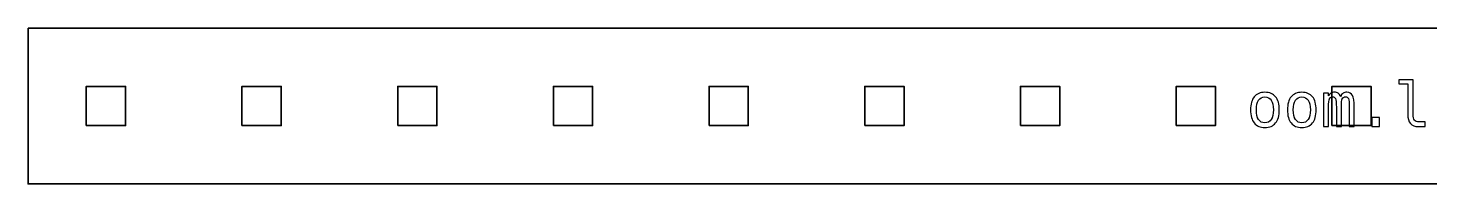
# Model space of a CAD drawing. Header units: centimetres. Extents: x -12.79 to -8.21, y -14.98 to -14.72.
# Drawn here: x -12.786 to -10.499, y -14.977 to -14.723 of the extents above; entities that cross this region are included whole.
import ezdxf

# ---------------------------------------------------------------- set-up
doc = ezdxf.new("R2010")
doc.units = ezdxf.units.CM
doc.header["$MEASUREMENT"] = 0
doc.layers.add('Layer 1', color=7, linetype='Continuous')

msp = doc.modelspace()

# ---------------------------------------------------------------- linework, layer by layer
at = {"layer": 'Layer 1', "color": 7, "lineweight": 35}
for points in [[(-12.69097, -14.88197), (-12.62697, -14.88197), (-12.62697, -14.81797), (-12.69097, -14.81797), (-12.69097, -14.88197)], [(-12.43697, -14.88197), (-12.37297, -14.88197), (-12.37297, -14.81797), (-12.43697, -14.81797), (-12.43697, -14.88197)], [(-12.18297, -14.88197), (-12.11897, -14.88197), (-12.11897, -14.81797), (-12.18297, -14.81797), (-12.18297, -14.88197)], [(-11.92897, -14.88197), (-11.86497, -14.88197), (-11.86497, -14.81797), (-11.92897, -14.81797), (-11.92897, -14.88197)], [(-11.67497, -14.88197), (-11.61097, -14.88197), (-11.61097, -14.81797), (-11.67497, -14.81797), (-11.67497, -14.88197)], [(-11.42097, -14.88197), (-11.35697, -14.88197), (-11.35697, -14.81797), (-11.42097, -14.81797), (-11.42097, -14.88197)], [(-11.16697, -14.88197), (-11.10297, -14.88197), (-11.10297, -14.81797), (-11.16697, -14.81797), (-11.16697, -14.88197)], [(-10.91297, -14.88197), (-10.84897, -14.88197), (-10.84897, -14.81797), (-10.91297, -14.81797), (-10.91297, -14.88197)], [(-10.65897, -14.88197), (-10.59497, -14.88197), (-10.59497, -14.81797), (-10.65897, -14.81797), (-10.65897, -14.88197)]]:
    msp.add_lwpolyline(points, close=True, dxfattribs=at)
msp.add_open_spline([(-12.786, -14.723), (-12.786, -14.723), (-8.214, -14.723), (-8.214, -14.723), (-8.214, -14.723), (-8.214, -14.723), (-8.214, -14.977), (-8.214, -14.977), (-8.214, -14.977), (-8.214, -14.977), (-12.786, -14.977), (-12.786, -14.977), (-12.786, -14.977), (-12.786, -14.977), (-12.786, -14.723), (-12.786, -14.723)], degree=3, knots=[0, 0, 0, 0, 0.25, 0.25, 0.25, 0.25, 0.5, 0.5, 0.5, 0.5, 0.75, 0.75, 0.75, 0.75, 1, 1, 1, 1], dxfattribs=at)
at = {"layer": 'Layer 1', "color": 250}
for points, knots in [([(-10.52629, -14.8638), (-10.52629, -14.86784), (-10.52556, -14.87087), (-10.52407, -14.87292), (-10.52407, -14.87292), (-10.52259, -14.87497), (-10.52041, -14.876), (-10.51751, -14.876), (-10.51751, -14.876), (-10.51751, -14.876), (-10.50701, -14.876), (-10.50701, -14.876), (-10.50701, -14.876), (-10.50701, -14.876), (-10.50701, -14.88362), (-10.50701, -14.88362), (-10.50701, -14.88362), (-10.50701, -14.88362), (-10.51837, -14.88362), (-10.51837, -14.88362), (-10.51837, -14.88362), (-10.52376, -14.88362), (-10.52791, -14.88189), (-10.53086, -14.87844), (-10.53086, -14.87844), (-10.53381, -14.87499), (-10.53527, -14.8701), (-10.53527, -14.8638), (-10.53527, -14.8638), (-10.53527, -14.8638), (-10.53527, -14.81414), (-10.53527, -14.81414), (-10.53527, -14.81414), (-10.53527, -14.81414), (-10.54967, -14.81414), (-10.54967, -14.81414), (-10.54967, -14.81414), (-10.54967, -14.81414), (-10.54967, -14.8071), (-10.54967, -14.8071), (-10.54967, -14.8071), (-10.54967, -14.8071), (-10.52629, -14.8071), (-10.52629, -14.8071), (-10.52629, -14.8071), (-10.52629, -14.8071), (-10.52629, -14.8638), (-10.52629, -14.8638)], [0, 0, 0, 0, 0.0833333, 0.0833333, 0.0833333, 0.0833333, 0.1666667, 0.1666667, 0.1666667, 0.1666667, 0.25, 0.25, 0.25, 0.25, 0.3333333, 0.3333333, 0.3333333, 0.3333333, 0.4166667, 0.4166667, 0.4166667, 0.4166667, 0.5, 0.5, 0.5, 0.5, 0.5833333, 0.5833333, 0.5833333, 0.5833333, 0.6666667, 0.6666667, 0.6666667, 0.6666667, 0.75, 0.75, 0.75, 0.75, 0.8333333, 0.8333333, 0.8333333, 0.8333333, 0.9166667, 0.9166667, 0.9166667, 0.9166667, 1, 1, 1, 1]), ([(-10.52629, -14.8638), (-10.52629, -14.86784), (-10.52556, -14.87087), (-10.52407, -14.87292), (-10.52407, -14.87292), (-10.52259, -14.87497), (-10.52041, -14.876), (-10.51751, -14.876), (-10.51751, -14.876), (-10.51751, -14.876), (-10.50701, -14.876), (-10.50701, -14.876), (-10.50701, -14.876), (-10.50701, -14.876), (-10.50701, -14.88362), (-10.50701, -14.88362), (-10.50701, -14.88362), (-10.50701, -14.88362), (-10.51837, -14.88362), (-10.51837, -14.88362), (-10.51837, -14.88362), (-10.52376, -14.88362), (-10.52791, -14.88189), (-10.53086, -14.87844), (-10.53086, -14.87844), (-10.53381, -14.87499), (-10.53527, -14.8701), (-10.53527, -14.8638), (-10.53527, -14.8638), (-10.53527, -14.8638), (-10.53527, -14.81414), (-10.53527, -14.81414), (-10.53527, -14.81414), (-10.53527, -14.81414), (-10.54967, -14.81414), (-10.54967, -14.81414), (-10.54967, -14.81414), (-10.54967, -14.81414), (-10.54967, -14.8071), (-10.54967, -14.8071), (-10.54967, -14.8071), (-10.54967, -14.8071), (-10.52629, -14.8071), (-10.52629, -14.8071), (-10.52629, -14.8071), (-10.52629, -14.8071), (-10.52629, -14.8638), (-10.52629, -14.8638)], [0, 0, 0, 0, 0.0833333, 0.0833333, 0.0833333, 0.0833333, 0.1666667, 0.1666667, 0.1666667, 0.1666667, 0.25, 0.25, 0.25, 0.25, 0.3333333, 0.3333333, 0.3333333, 0.3333333, 0.4166667, 0.4166667, 0.4166667, 0.4166667, 0.5, 0.5, 0.5, 0.5, 0.5833333, 0.5833333, 0.5833333, 0.5833333, 0.6666667, 0.6666667, 0.6666667, 0.6666667, 0.75, 0.75, 0.75, 0.75, 0.8333333, 0.8333333, 0.8333333, 0.8333333, 0.9166667, 0.9166667, 0.9166667, 0.9166667, 1, 1, 1, 1]), ([(-10.76821, -14.82762), (-10.76062, -14.82762), (-10.75482, -14.83007), (-10.75081, -14.83499), (-10.75081, -14.83499), (-10.74679, -14.8399), (-10.74477, -14.84702), (-10.74477, -14.85632), (-10.74477, -14.85632), (-10.74477, -14.86567), (-10.74677, -14.87279), (-10.75077, -14.87769), (-10.75077, -14.87769), (-10.75479, -14.88259), (-10.76059, -14.88504), (-10.76821, -14.88504), (-10.76821, -14.88504), (-10.77581, -14.88504), (-10.78159, -14.88259), (-10.78561, -14.87769), (-10.78561, -14.87769), (-10.78961, -14.87279), (-10.79161, -14.86567), (-10.79161, -14.85632), (-10.79161, -14.85632), (-10.79161, -14.84702), (-10.78961, -14.8399), (-10.78561, -14.83499), (-10.78561, -14.83499), (-10.78159, -14.83007), (-10.77581, -14.82762), (-10.76821, -14.82762)], [0, 0, 0, 0, 0.125, 0.125, 0.125, 0.125, 0.25, 0.25, 0.25, 0.25, 0.375, 0.375, 0.375, 0.375, 0.5, 0.5, 0.5, 0.5, 0.625, 0.625, 0.625, 0.625, 0.75, 0.75, 0.75, 0.75, 0.875, 0.875, 0.875, 0.875, 1, 1, 1, 1]), ([(-10.76821, -14.82762), (-10.76062, -14.82762), (-10.75482, -14.83007), (-10.75081, -14.83499), (-10.75081, -14.83499), (-10.74679, -14.8399), (-10.74477, -14.84702), (-10.74477, -14.85632), (-10.74477, -14.85632), (-10.74477, -14.86567), (-10.74677, -14.87279), (-10.75077, -14.87769), (-10.75077, -14.87769), (-10.75479, -14.88259), (-10.76059, -14.88504), (-10.76821, -14.88504), (-10.76821, -14.88504), (-10.77581, -14.88504), (-10.78159, -14.88259), (-10.78561, -14.87769), (-10.78561, -14.87769), (-10.78961, -14.87279), (-10.79161, -14.86567), (-10.79161, -14.85632), (-10.79161, -14.85632), (-10.79161, -14.84702), (-10.78961, -14.8399), (-10.78561, -14.83499), (-10.78561, -14.83499), (-10.78159, -14.83007), (-10.77581, -14.82762), (-10.76821, -14.82762)], [0, 0, 0, 0, 0.125, 0.125, 0.125, 0.125, 0.25, 0.25, 0.25, 0.25, 0.375, 0.375, 0.375, 0.375, 0.5, 0.5, 0.5, 0.5, 0.625, 0.625, 0.625, 0.625, 0.75, 0.75, 0.75, 0.75, 0.875, 0.875, 0.875, 0.875, 1, 1, 1, 1]), ([(-10.76821, -14.83524), (-10.77277, -14.83524), (-10.77622, -14.837), (-10.77857, -14.84055), (-10.77857, -14.84055), (-10.78092, -14.8441), (-10.78209, -14.84937), (-10.78209, -14.85632), (-10.78209, -14.85632), (-10.78209, -14.86325), (-10.78092, -14.8685), (-10.77857, -14.87207), (-10.77857, -14.87207), (-10.77622, -14.87564), (-10.77277, -14.87742), (-10.76821, -14.87742), (-10.76821, -14.87742), (-10.76362, -14.87742), (-10.76016, -14.87564), (-10.75781, -14.87207), (-10.75781, -14.87207), (-10.75546, -14.8685), (-10.75429, -14.86325), (-10.75429, -14.85632), (-10.75429, -14.85632), (-10.75429, -14.84937), (-10.75546, -14.8441), (-10.75781, -14.84055), (-10.75781, -14.84055), (-10.76016, -14.837), (-10.76362, -14.83524), (-10.76821, -14.83524)], [0, 0, 0, 0, 0.125, 0.125, 0.125, 0.125, 0.25, 0.25, 0.25, 0.25, 0.375, 0.375, 0.375, 0.375, 0.5, 0.5, 0.5, 0.5, 0.625, 0.625, 0.625, 0.625, 0.75, 0.75, 0.75, 0.75, 0.875, 0.875, 0.875, 0.875, 1, 1, 1, 1]), ([(-10.76821, -14.83524), (-10.77277, -14.83524), (-10.77622, -14.837), (-10.77857, -14.84055), (-10.77857, -14.84055), (-10.78092, -14.8441), (-10.78209, -14.84937), (-10.78209, -14.85632), (-10.78209, -14.85632), (-10.78209, -14.86325), (-10.78092, -14.8685), (-10.77857, -14.87207), (-10.77857, -14.87207), (-10.77622, -14.87564), (-10.77277, -14.87742), (-10.76821, -14.87742), (-10.76821, -14.87742), (-10.76362, -14.87742), (-10.76016, -14.87564), (-10.75781, -14.87207), (-10.75781, -14.87207), (-10.75546, -14.8685), (-10.75429, -14.86325), (-10.75429, -14.85632), (-10.75429, -14.85632), (-10.75429, -14.84937), (-10.75546, -14.8441), (-10.75781, -14.84055), (-10.75781, -14.84055), (-10.76016, -14.837), (-10.76362, -14.83524), (-10.76821, -14.83524)], [0, 0, 0, 0, 0.125, 0.125, 0.125, 0.125, 0.25, 0.25, 0.25, 0.25, 0.375, 0.375, 0.375, 0.375, 0.5, 0.5, 0.5, 0.5, 0.625, 0.625, 0.625, 0.625, 0.75, 0.75, 0.75, 0.75, 0.875, 0.875, 0.875, 0.875, 1, 1, 1, 1]), ([(-10.70801, -14.82762), (-10.70042, -14.82762), (-10.69462, -14.83007), (-10.69061, -14.83499), (-10.69061, -14.83499), (-10.68659, -14.8399), (-10.68457, -14.84702), (-10.68457, -14.85632), (-10.68457, -14.85632), (-10.68457, -14.86567), (-10.68657, -14.87279), (-10.69057, -14.87769), (-10.69057, -14.87769), (-10.69459, -14.88259), (-10.70039, -14.88504), (-10.70801, -14.88504), (-10.70801, -14.88504), (-10.71561, -14.88504), (-10.72139, -14.88259), (-10.72541, -14.87769), (-10.72541, -14.87769), (-10.72941, -14.87279), (-10.73141, -14.86567), (-10.73141, -14.85632), (-10.73141, -14.85632), (-10.73141, -14.84702), (-10.72941, -14.8399), (-10.72541, -14.83499), (-10.72541, -14.83499), (-10.72139, -14.83007), (-10.71561, -14.82762), (-10.70801, -14.82762)], [0, 0, 0, 0, 0.125, 0.125, 0.125, 0.125, 0.25, 0.25, 0.25, 0.25, 0.375, 0.375, 0.375, 0.375, 0.5, 0.5, 0.5, 0.5, 0.625, 0.625, 0.625, 0.625, 0.75, 0.75, 0.75, 0.75, 0.875, 0.875, 0.875, 0.875, 1, 1, 1, 1]), ([(-10.70801, -14.82762), (-10.70042, -14.82762), (-10.69462, -14.83007), (-10.69061, -14.83499), (-10.69061, -14.83499), (-10.68659, -14.8399), (-10.68457, -14.84702), (-10.68457, -14.85632), (-10.68457, -14.85632), (-10.68457, -14.86567), (-10.68657, -14.87279), (-10.69057, -14.87769), (-10.69057, -14.87769), (-10.69459, -14.88259), (-10.70039, -14.88504), (-10.70801, -14.88504), (-10.70801, -14.88504), (-10.71561, -14.88504), (-10.72139, -14.88259), (-10.72541, -14.87769), (-10.72541, -14.87769), (-10.72941, -14.87279), (-10.73141, -14.86567), (-10.73141, -14.85632), (-10.73141, -14.85632), (-10.73141, -14.84702), (-10.72941, -14.8399), (-10.72541, -14.83499), (-10.72541, -14.83499), (-10.72139, -14.83007), (-10.71561, -14.82762), (-10.70801, -14.82762)], [0, 0, 0, 0, 0.125, 0.125, 0.125, 0.125, 0.25, 0.25, 0.25, 0.25, 0.375, 0.375, 0.375, 0.375, 0.5, 0.5, 0.5, 0.5, 0.625, 0.625, 0.625, 0.625, 0.75, 0.75, 0.75, 0.75, 0.875, 0.875, 0.875, 0.875, 1, 1, 1, 1]), ([(-10.70801, -14.83524), (-10.71257, -14.83524), (-10.71602, -14.837), (-10.71837, -14.84055), (-10.71837, -14.84055), (-10.72072, -14.8441), (-10.72189, -14.84937), (-10.72189, -14.85632), (-10.72189, -14.85632), (-10.72189, -14.86325), (-10.72072, -14.8685), (-10.71837, -14.87207), (-10.71837, -14.87207), (-10.71602, -14.87564), (-10.71257, -14.87742), (-10.70801, -14.87742), (-10.70801, -14.87742), (-10.70342, -14.87742), (-10.69996, -14.87564), (-10.69761, -14.87207), (-10.69761, -14.87207), (-10.69526, -14.8685), (-10.69409, -14.86325), (-10.69409, -14.85632), (-10.69409, -14.85632), (-10.69409, -14.84937), (-10.69526, -14.8441), (-10.69761, -14.84055), (-10.69761, -14.84055), (-10.69996, -14.837), (-10.70342, -14.83524), (-10.70801, -14.83524)], [0, 0, 0, 0, 0.125, 0.125, 0.125, 0.125, 0.25, 0.25, 0.25, 0.25, 0.375, 0.375, 0.375, 0.375, 0.5, 0.5, 0.5, 0.5, 0.625, 0.625, 0.625, 0.625, 0.75, 0.75, 0.75, 0.75, 0.875, 0.875, 0.875, 0.875, 1, 1, 1, 1]), ([(-10.70801, -14.83524), (-10.71257, -14.83524), (-10.71602, -14.837), (-10.71837, -14.84055), (-10.71837, -14.84055), (-10.72072, -14.8441), (-10.72189, -14.84937), (-10.72189, -14.85632), (-10.72189, -14.85632), (-10.72189, -14.86325), (-10.72072, -14.8685), (-10.71837, -14.87207), (-10.71837, -14.87207), (-10.71602, -14.87564), (-10.71257, -14.87742), (-10.70801, -14.87742), (-10.70801, -14.87742), (-10.70342, -14.87742), (-10.69996, -14.87564), (-10.69761, -14.87207), (-10.69761, -14.87207), (-10.69526, -14.8685), (-10.69409, -14.86325), (-10.69409, -14.85632), (-10.69409, -14.85632), (-10.69409, -14.84937), (-10.69526, -14.8441), (-10.69761, -14.84055), (-10.69761, -14.84055), (-10.69996, -14.837), (-10.70342, -14.83524), (-10.70801, -14.83524)], [0, 0, 0, 0, 0.125, 0.125, 0.125, 0.125, 0.25, 0.25, 0.25, 0.25, 0.375, 0.375, 0.375, 0.375, 0.5, 0.5, 0.5, 0.5, 0.625, 0.625, 0.625, 0.625, 0.75, 0.75, 0.75, 0.75, 0.875, 0.875, 0.875, 0.875, 1, 1, 1, 1]), ([(-10.64489, -14.8345), (-10.64379, -14.83215), (-10.64237, -14.83042), (-10.64066, -14.8293), (-10.64066, -14.8293), (-10.63896, -14.82819), (-10.63689, -14.82762), (-10.63449, -14.82762), (-10.63449, -14.82762), (-10.63009, -14.82762), (-10.62699, -14.82932), (-10.62519, -14.83272), (-10.62519, -14.83272), (-10.62337, -14.83612), (-10.62247, -14.84252), (-10.62247, -14.85194), (-10.62247, -14.85194), (-10.62247, -14.85194), (-10.62247, -14.88362), (-10.62247, -14.88362), (-10.62247, -14.88362), (-10.62247, -14.88362), (-10.63067, -14.88362), (-10.63067, -14.88362), (-10.63067, -14.88362), (-10.63067, -14.88362), (-10.63067, -14.85232), (-10.63067, -14.85232), (-10.63067, -14.85232), (-10.63067, -14.8446), (-10.63111, -14.83982), (-10.63197, -14.83794), (-10.63197, -14.83794), (-10.63282, -14.83607), (-10.63441, -14.83514), (-10.63669, -14.83514), (-10.63669, -14.83514), (-10.63929, -14.83514), (-10.64107, -14.83614), (-10.64204, -14.83814), (-10.64204, -14.83814), (-10.64299, -14.84014), (-10.64347, -14.84487), (-10.64347, -14.85232), (-10.64347, -14.85232), (-10.64347, -14.85232), (-10.64347, -14.88362), (-10.64347, -14.88362), (-10.64347, -14.88362), (-10.64347, -14.88362), (-10.65167, -14.88362), (-10.65167, -14.88362), (-10.65167, -14.88362), (-10.65167, -14.88362), (-10.65167, -14.85232), (-10.65167, -14.85232), (-10.65167, -14.85232), (-10.65167, -14.8445), (-10.65214, -14.83969), (-10.65307, -14.83787), (-10.65307, -14.83787), (-10.65399, -14.83605), (-10.65566, -14.83514), (-10.65807, -14.83514), (-10.65807, -14.83514), (-10.66046, -14.83514), (-10.66211, -14.83614), (-10.66302, -14.83814), (-10.66302, -14.83814), (-10.66396, -14.84014), (-10.66442, -14.84487), (-10.66442, -14.85232), (-10.66442, -14.85232), (-10.66442, -14.85232), (-10.66442, -14.88362), (-10.66442, -14.88362), (-10.66442, -14.88362), (-10.66442, -14.88362), (-10.67257, -14.88362), (-10.67257, -14.88362), (-10.67257, -14.88362), (-10.67257, -14.88362), (-10.67257, -14.82894), (-10.67257, -14.82894), (-10.67257, -14.82894), (-10.67257, -14.82894), (-10.66442, -14.82894), (-10.66442, -14.82894), (-10.66442, -14.82894), (-10.66442, -14.82894), (-10.66442, -14.83362), (-10.66442, -14.83362), (-10.66442, -14.83362), (-10.66336, -14.83167), (-10.66201, -14.83019), (-10.66039, -14.82915), (-10.66039, -14.82915), (-10.65879, -14.82814), (-10.65696, -14.82762), (-10.65491, -14.82762), (-10.65491, -14.82762), (-10.65242, -14.82762), (-10.65037, -14.82819), (-10.64872, -14.82932), (-10.64872, -14.82932), (-10.64707, -14.83047), (-10.64581, -14.83219), (-10.64489, -14.8345)], [0, 0, 0, 0, 0.037037, 0.037037, 0.037037, 0.037037, 0.0740741, 0.0740741, 0.0740741, 0.0740741, 0.1111111, 0.1111111, 0.1111111, 0.1111111, 0.1481481, 0.1481481, 0.1481481, 0.1481481, 0.1851852, 0.1851852, 0.1851852, 0.1851852, 0.2222222, 0.2222222, 0.2222222, 0.2222222, 0.2592593, 0.2592593, 0.2592593, 0.2592593, 0.2962963, 0.2962963, 0.2962963, 0.2962963, 0.3333333, 0.3333333, 0.3333333, 0.3333333, 0.3703704, 0.3703704, 0.3703704, 0.3703704, 0.4074074, 0.4074074, 0.4074074, 0.4074074, 0.4444444, 0.4444444, 0.4444444, 0.4444444, 0.4814815, 0.4814815, 0.4814815, 0.4814815, 0.5185185, 0.5185185, 0.5185185, 0.5185185, 0.5555556, 0.5555556, 0.5555556, 0.5555556, 0.5925926, 0.5925926, 0.5925926, 0.5925926, 0.6296296, 0.6296296, 0.6296296, 0.6296296, 0.6666667, 0.6666667, 0.6666667, 0.6666667, 0.7037037, 0.7037037, 0.7037037, 0.7037037, 0.7407407, 0.7407407, 0.7407407, 0.7407407, 0.7777778, 0.7777778, 0.7777778, 0.7777778, 0.8148148, 0.8148148, 0.8148148, 0.8148148, 0.8518519, 0.8518519, 0.8518519, 0.8518519, 0.8888889, 0.8888889, 0.8888889, 0.8888889, 0.9259259, 0.9259259, 0.9259259, 0.9259259, 0.962963, 0.962963, 0.962963, 0.962963, 1, 1, 1, 1]), ([(-10.64489, -14.8345), (-10.64379, -14.83215), (-10.64237, -14.83042), (-10.64066, -14.8293), (-10.64066, -14.8293), (-10.63896, -14.82819), (-10.63689, -14.82762), (-10.63449, -14.82762), (-10.63449, -14.82762), (-10.63009, -14.82762), (-10.62699, -14.82932), (-10.62519, -14.83272), (-10.62519, -14.83272), (-10.62337, -14.83612), (-10.62247, -14.84252), (-10.62247, -14.85194), (-10.62247, -14.85194), (-10.62247, -14.85194), (-10.62247, -14.88362), (-10.62247, -14.88362), (-10.62247, -14.88362), (-10.62247, -14.88362), (-10.63067, -14.88362), (-10.63067, -14.88362), (-10.63067, -14.88362), (-10.63067, -14.88362), (-10.63067, -14.85232), (-10.63067, -14.85232), (-10.63067, -14.85232), (-10.63067, -14.8446), (-10.63111, -14.83982), (-10.63197, -14.83794), (-10.63197, -14.83794), (-10.63282, -14.83607), (-10.63441, -14.83514), (-10.63669, -14.83514), (-10.63669, -14.83514), (-10.63929, -14.83514), (-10.64107, -14.83614), (-10.64204, -14.83814), (-10.64204, -14.83814), (-10.64299, -14.84014), (-10.64347, -14.84487), (-10.64347, -14.85232), (-10.64347, -14.85232), (-10.64347, -14.85232), (-10.64347, -14.88362), (-10.64347, -14.88362), (-10.64347, -14.88362), (-10.64347, -14.88362), (-10.65167, -14.88362), (-10.65167, -14.88362), (-10.65167, -14.88362), (-10.65167, -14.88362), (-10.65167, -14.85232), (-10.65167, -14.85232), (-10.65167, -14.85232), (-10.65167, -14.8445), (-10.65214, -14.83969), (-10.65307, -14.83787), (-10.65307, -14.83787), (-10.65399, -14.83605), (-10.65566, -14.83514), (-10.65807, -14.83514), (-10.65807, -14.83514), (-10.66046, -14.83514), (-10.66211, -14.83614), (-10.66302, -14.83814), (-10.66302, -14.83814), (-10.66396, -14.84014), (-10.66442, -14.84487), (-10.66442, -14.85232), (-10.66442, -14.85232), (-10.66442, -14.85232), (-10.66442, -14.88362), (-10.66442, -14.88362), (-10.66442, -14.88362), (-10.66442, -14.88362), (-10.67257, -14.88362), (-10.67257, -14.88362), (-10.67257, -14.88362), (-10.67257, -14.88362), (-10.67257, -14.82894), (-10.67257, -14.82894), (-10.67257, -14.82894), (-10.67257, -14.82894), (-10.66442, -14.82894), (-10.66442, -14.82894), (-10.66442, -14.82894), (-10.66442, -14.82894), (-10.66442, -14.83362), (-10.66442, -14.83362), (-10.66442, -14.83362), (-10.66336, -14.83167), (-10.66201, -14.83019), (-10.66039, -14.82915), (-10.66039, -14.82915), (-10.65879, -14.82814), (-10.65696, -14.82762), (-10.65491, -14.82762), (-10.65491, -14.82762), (-10.65242, -14.82762), (-10.65037, -14.82819), (-10.64872, -14.82932), (-10.64872, -14.82932), (-10.64707, -14.83047), (-10.64581, -14.83219), (-10.64489, -14.8345)], [0, 0, 0, 0, 0.037037, 0.037037, 0.037037, 0.037037, 0.0740741, 0.0740741, 0.0740741, 0.0740741, 0.1111111, 0.1111111, 0.1111111, 0.1111111, 0.1481481, 0.1481481, 0.1481481, 0.1481481, 0.1851852, 0.1851852, 0.1851852, 0.1851852, 0.2222222, 0.2222222, 0.2222222, 0.2222222, 0.2592593, 0.2592593, 0.2592593, 0.2592593, 0.2962963, 0.2962963, 0.2962963, 0.2962963, 0.3333333, 0.3333333, 0.3333333, 0.3333333, 0.3703704, 0.3703704, 0.3703704, 0.3703704, 0.4074074, 0.4074074, 0.4074074, 0.4074074, 0.4444444, 0.4444444, 0.4444444, 0.4444444, 0.4814815, 0.4814815, 0.4814815, 0.4814815, 0.5185185, 0.5185185, 0.5185185, 0.5185185, 0.5555556, 0.5555556, 0.5555556, 0.5555556, 0.5925926, 0.5925926, 0.5925926, 0.5925926, 0.6296296, 0.6296296, 0.6296296, 0.6296296, 0.6666667, 0.6666667, 0.6666667, 0.6666667, 0.7037037, 0.7037037, 0.7037037, 0.7037037, 0.7407407, 0.7407407, 0.7407407, 0.7407407, 0.7777778, 0.7777778, 0.7777778, 0.7777778, 0.8148148, 0.8148148, 0.8148148, 0.8148148, 0.8518519, 0.8518519, 0.8518519, 0.8518519, 0.8888889, 0.8888889, 0.8888889, 0.8888889, 0.9259259, 0.9259259, 0.9259259, 0.9259259, 0.962963, 0.962963, 0.962963, 0.962963, 1, 1, 1, 1]), ([(-10.59381, -14.86872), (-10.59381, -14.86872), (-10.58151, -14.86872), (-10.58151, -14.86872), (-10.58151, -14.86872), (-10.58151, -14.86872), (-10.58151, -14.88362), (-10.58151, -14.88362), (-10.58151, -14.88362), (-10.58151, -14.88362), (-10.59381, -14.88362), (-10.59381, -14.88362), (-10.59381, -14.88362), (-10.59381, -14.88362), (-10.59381, -14.86872), (-10.59381, -14.86872)], [0, 0, 0, 0, 0.25, 0.25, 0.25, 0.25, 0.5, 0.5, 0.5, 0.5, 0.75, 0.75, 0.75, 0.75, 1, 1, 1, 1]), ([(-10.59381, -14.86872), (-10.59381, -14.86872), (-10.58151, -14.86872), (-10.58151, -14.86872), (-10.58151, -14.86872), (-10.58151, -14.86872), (-10.58151, -14.88362), (-10.58151, -14.88362), (-10.58151, -14.88362), (-10.58151, -14.88362), (-10.59381, -14.88362), (-10.59381, -14.88362), (-10.59381, -14.88362), (-10.59381, -14.88362), (-10.59381, -14.86872), (-10.59381, -14.86872)], [0, 0, 0, 0, 0.25, 0.25, 0.25, 0.25, 0.5, 0.5, 0.5, 0.5, 0.75, 0.75, 0.75, 0.75, 1, 1, 1, 1])]:
    msp.add_open_spline(points, degree=3, knots=knots, dxfattribs=at)
at = {"layer": 'Layer 1', "color": 7, "lineweight": 20}
for points, knots in [([(-10.52629, -14.8638), (-10.52629, -14.86784), (-10.52556, -14.87087), (-10.52407, -14.87292), (-10.52407, -14.87292), (-10.52259, -14.87497), (-10.52041, -14.876), (-10.51751, -14.876), (-10.51751, -14.876), (-10.51751, -14.876), (-10.50701, -14.876), (-10.50701, -14.876), (-10.50701, -14.876), (-10.50701, -14.876), (-10.50701, -14.88362), (-10.50701, -14.88362), (-10.50701, -14.88362), (-10.50701, -14.88362), (-10.51837, -14.88362), (-10.51837, -14.88362), (-10.51837, -14.88362), (-10.52376, -14.88362), (-10.52791, -14.88189), (-10.53086, -14.87844), (-10.53086, -14.87844), (-10.53381, -14.87499), (-10.53527, -14.8701), (-10.53527, -14.8638), (-10.53527, -14.8638), (-10.53527, -14.8638), (-10.53527, -14.81414), (-10.53527, -14.81414), (-10.53527, -14.81414), (-10.53527, -14.81414), (-10.54967, -14.81414), (-10.54967, -14.81414), (-10.54967, -14.81414), (-10.54967, -14.81414), (-10.54967, -14.8071), (-10.54967, -14.8071), (-10.54967, -14.8071), (-10.54967, -14.8071), (-10.52629, -14.8071), (-10.52629, -14.8071), (-10.52629, -14.8071), (-10.52629, -14.8071), (-10.52629, -14.8638), (-10.52629, -14.8638)], [0, 0, 0, 0, 0.0833333, 0.0833333, 0.0833333, 0.0833333, 0.1666667, 0.1666667, 0.1666667, 0.1666667, 0.25, 0.25, 0.25, 0.25, 0.3333333, 0.3333333, 0.3333333, 0.3333333, 0.4166667, 0.4166667, 0.4166667, 0.4166667, 0.5, 0.5, 0.5, 0.5, 0.5833333, 0.5833333, 0.5833333, 0.5833333, 0.6666667, 0.6666667, 0.6666667, 0.6666667, 0.75, 0.75, 0.75, 0.75, 0.8333333, 0.8333333, 0.8333333, 0.8333333, 0.9166667, 0.9166667, 0.9166667, 0.9166667, 1, 1, 1, 1]), ([(-10.76821, -14.82762), (-10.76062, -14.82762), (-10.75482, -14.83007), (-10.75081, -14.83499), (-10.75081, -14.83499), (-10.74679, -14.8399), (-10.74477, -14.84702), (-10.74477, -14.85632), (-10.74477, -14.85632), (-10.74477, -14.86567), (-10.74677, -14.87279), (-10.75077, -14.87769), (-10.75077, -14.87769), (-10.75479, -14.88259), (-10.76059, -14.88504), (-10.76821, -14.88504), (-10.76821, -14.88504), (-10.77581, -14.88504), (-10.78159, -14.88259), (-10.78561, -14.87769), (-10.78561, -14.87769), (-10.78961, -14.87279), (-10.79161, -14.86567), (-10.79161, -14.85632), (-10.79161, -14.85632), (-10.79161, -14.84702), (-10.78961, -14.8399), (-10.78561, -14.83499), (-10.78561, -14.83499), (-10.78159, -14.83007), (-10.77581, -14.82762), (-10.76821, -14.82762)], [0, 0, 0, 0, 0.125, 0.125, 0.125, 0.125, 0.25, 0.25, 0.25, 0.25, 0.375, 0.375, 0.375, 0.375, 0.5, 0.5, 0.5, 0.5, 0.625, 0.625, 0.625, 0.625, 0.75, 0.75, 0.75, 0.75, 0.875, 0.875, 0.875, 0.875, 1, 1, 1, 1]), ([(-10.76821, -14.83524), (-10.77277, -14.83524), (-10.77622, -14.837), (-10.77857, -14.84055), (-10.77857, -14.84055), (-10.78092, -14.8441), (-10.78209, -14.84937), (-10.78209, -14.85632), (-10.78209, -14.85632), (-10.78209, -14.86325), (-10.78092, -14.8685), (-10.77857, -14.87207), (-10.77857, -14.87207), (-10.77622, -14.87564), (-10.77277, -14.87742), (-10.76821, -14.87742), (-10.76821, -14.87742), (-10.76362, -14.87742), (-10.76016, -14.87564), (-10.75781, -14.87207), (-10.75781, -14.87207), (-10.75546, -14.8685), (-10.75429, -14.86325), (-10.75429, -14.85632), (-10.75429, -14.85632), (-10.75429, -14.84937), (-10.75546, -14.8441), (-10.75781, -14.84055), (-10.75781, -14.84055), (-10.76016, -14.837), (-10.76362, -14.83524), (-10.76821, -14.83524)], [0, 0, 0, 0, 0.125, 0.125, 0.125, 0.125, 0.25, 0.25, 0.25, 0.25, 0.375, 0.375, 0.375, 0.375, 0.5, 0.5, 0.5, 0.5, 0.625, 0.625, 0.625, 0.625, 0.75, 0.75, 0.75, 0.75, 0.875, 0.875, 0.875, 0.875, 1, 1, 1, 1]), ([(-10.70801, -14.82762), (-10.70042, -14.82762), (-10.69462, -14.83007), (-10.69061, -14.83499), (-10.69061, -14.83499), (-10.68659, -14.8399), (-10.68457, -14.84702), (-10.68457, -14.85632), (-10.68457, -14.85632), (-10.68457, -14.86567), (-10.68657, -14.87279), (-10.69057, -14.87769), (-10.69057, -14.87769), (-10.69459, -14.88259), (-10.70039, -14.88504), (-10.70801, -14.88504), (-10.70801, -14.88504), (-10.71561, -14.88504), (-10.72139, -14.88259), (-10.72541, -14.87769), (-10.72541, -14.87769), (-10.72941, -14.87279), (-10.73141, -14.86567), (-10.73141, -14.85632), (-10.73141, -14.85632), (-10.73141, -14.84702), (-10.72941, -14.8399), (-10.72541, -14.83499), (-10.72541, -14.83499), (-10.72139, -14.83007), (-10.71561, -14.82762), (-10.70801, -14.82762)], [0, 0, 0, 0, 0.125, 0.125, 0.125, 0.125, 0.25, 0.25, 0.25, 0.25, 0.375, 0.375, 0.375, 0.375, 0.5, 0.5, 0.5, 0.5, 0.625, 0.625, 0.625, 0.625, 0.75, 0.75, 0.75, 0.75, 0.875, 0.875, 0.875, 0.875, 1, 1, 1, 1]), ([(-10.70801, -14.83524), (-10.71257, -14.83524), (-10.71602, -14.837), (-10.71837, -14.84055), (-10.71837, -14.84055), (-10.72072, -14.8441), (-10.72189, -14.84937), (-10.72189, -14.85632), (-10.72189, -14.85632), (-10.72189, -14.86325), (-10.72072, -14.8685), (-10.71837, -14.87207), (-10.71837, -14.87207), (-10.71602, -14.87564), (-10.71257, -14.87742), (-10.70801, -14.87742), (-10.70801, -14.87742), (-10.70342, -14.87742), (-10.69996, -14.87564), (-10.69761, -14.87207), (-10.69761, -14.87207), (-10.69526, -14.8685), (-10.69409, -14.86325), (-10.69409, -14.85632), (-10.69409, -14.85632), (-10.69409, -14.84937), (-10.69526, -14.8441), (-10.69761, -14.84055), (-10.69761, -14.84055), (-10.69996, -14.837), (-10.70342, -14.83524), (-10.70801, -14.83524)], [0, 0, 0, 0, 0.125, 0.125, 0.125, 0.125, 0.25, 0.25, 0.25, 0.25, 0.375, 0.375, 0.375, 0.375, 0.5, 0.5, 0.5, 0.5, 0.625, 0.625, 0.625, 0.625, 0.75, 0.75, 0.75, 0.75, 0.875, 0.875, 0.875, 0.875, 1, 1, 1, 1]), ([(-10.64489, -14.8345), (-10.64379, -14.83215), (-10.64237, -14.83042), (-10.64066, -14.8293), (-10.64066, -14.8293), (-10.63896, -14.82819), (-10.63689, -14.82762), (-10.63449, -14.82762), (-10.63449, -14.82762), (-10.63009, -14.82762), (-10.62699, -14.82932), (-10.62519, -14.83272), (-10.62519, -14.83272), (-10.62337, -14.83612), (-10.62247, -14.84252), (-10.62247, -14.85194), (-10.62247, -14.85194), (-10.62247, -14.85194), (-10.62247, -14.88362), (-10.62247, -14.88362), (-10.62247, -14.88362), (-10.62247, -14.88362), (-10.63067, -14.88362), (-10.63067, -14.88362), (-10.63067, -14.88362), (-10.63067, -14.88362), (-10.63067, -14.85232), (-10.63067, -14.85232), (-10.63067, -14.85232), (-10.63067, -14.8446), (-10.63111, -14.83982), (-10.63197, -14.83794), (-10.63197, -14.83794), (-10.63282, -14.83607), (-10.63441, -14.83514), (-10.63669, -14.83514), (-10.63669, -14.83514), (-10.63929, -14.83514), (-10.64107, -14.83614), (-10.64204, -14.83814), (-10.64204, -14.83814), (-10.64299, -14.84014), (-10.64347, -14.84487), (-10.64347, -14.85232), (-10.64347, -14.85232), (-10.64347, -14.85232), (-10.64347, -14.88362), (-10.64347, -14.88362), (-10.64347, -14.88362), (-10.64347, -14.88362), (-10.65167, -14.88362), (-10.65167, -14.88362), (-10.65167, -14.88362), (-10.65167, -14.88362), (-10.65167, -14.85232), (-10.65167, -14.85232), (-10.65167, -14.85232), (-10.65167, -14.8445), (-10.65214, -14.83969), (-10.65307, -14.83787), (-10.65307, -14.83787), (-10.65399, -14.83605), (-10.65566, -14.83514), (-10.65807, -14.83514), (-10.65807, -14.83514), (-10.66046, -14.83514), (-10.66211, -14.83614), (-10.66302, -14.83814), (-10.66302, -14.83814), (-10.66396, -14.84014), (-10.66442, -14.84487), (-10.66442, -14.85232), (-10.66442, -14.85232), (-10.66442, -14.85232), (-10.66442, -14.88362), (-10.66442, -14.88362), (-10.66442, -14.88362), (-10.66442, -14.88362), (-10.67257, -14.88362), (-10.67257, -14.88362), (-10.67257, -14.88362), (-10.67257, -14.88362), (-10.67257, -14.82894), (-10.67257, -14.82894), (-10.67257, -14.82894), (-10.67257, -14.82894), (-10.66442, -14.82894), (-10.66442, -14.82894), (-10.66442, -14.82894), (-10.66442, -14.82894), (-10.66442, -14.83362), (-10.66442, -14.83362), (-10.66442, -14.83362), (-10.66336, -14.83167), (-10.66201, -14.83019), (-10.66039, -14.82915), (-10.66039, -14.82915), (-10.65879, -14.82814), (-10.65696, -14.82762), (-10.65491, -14.82762), (-10.65491, -14.82762), (-10.65242, -14.82762), (-10.65037, -14.82819), (-10.64872, -14.82932), (-10.64872, -14.82932), (-10.64707, -14.83047), (-10.64581, -14.83219), (-10.64489, -14.8345)], [0, 0, 0, 0, 0.037037, 0.037037, 0.037037, 0.037037, 0.0740741, 0.0740741, 0.0740741, 0.0740741, 0.1111111, 0.1111111, 0.1111111, 0.1111111, 0.1481481, 0.1481481, 0.1481481, 0.1481481, 0.1851852, 0.1851852, 0.1851852, 0.1851852, 0.2222222, 0.2222222, 0.2222222, 0.2222222, 0.2592593, 0.2592593, 0.2592593, 0.2592593, 0.2962963, 0.2962963, 0.2962963, 0.2962963, 0.3333333, 0.3333333, 0.3333333, 0.3333333, 0.3703704, 0.3703704, 0.3703704, 0.3703704, 0.4074074, 0.4074074, 0.4074074, 0.4074074, 0.4444444, 0.4444444, 0.4444444, 0.4444444, 0.4814815, 0.4814815, 0.4814815, 0.4814815, 0.5185185, 0.5185185, 0.5185185, 0.5185185, 0.5555556, 0.5555556, 0.5555556, 0.5555556, 0.5925926, 0.5925926, 0.5925926, 0.5925926, 0.6296296, 0.6296296, 0.6296296, 0.6296296, 0.6666667, 0.6666667, 0.6666667, 0.6666667, 0.7037037, 0.7037037, 0.7037037, 0.7037037, 0.7407407, 0.7407407, 0.7407407, 0.7407407, 0.7777778, 0.7777778, 0.7777778, 0.7777778, 0.8148148, 0.8148148, 0.8148148, 0.8148148, 0.8518519, 0.8518519, 0.8518519, 0.8518519, 0.8888889, 0.8888889, 0.8888889, 0.8888889, 0.9259259, 0.9259259, 0.9259259, 0.9259259, 0.962963, 0.962963, 0.962963, 0.962963, 1, 1, 1, 1]), ([(-10.59381, -14.86872), (-10.59381, -14.86872), (-10.58151, -14.86872), (-10.58151, -14.86872), (-10.58151, -14.86872), (-10.58151, -14.86872), (-10.58151, -14.88362), (-10.58151, -14.88362), (-10.58151, -14.88362), (-10.58151, -14.88362), (-10.59381, -14.88362), (-10.59381, -14.88362), (-10.59381, -14.88362), (-10.59381, -14.88362), (-10.59381, -14.86872), (-10.59381, -14.86872)], [0, 0, 0, 0, 0.25, 0.25, 0.25, 0.25, 0.5, 0.5, 0.5, 0.5, 0.75, 0.75, 0.75, 0.75, 1, 1, 1, 1])]:
    msp.add_open_spline(points, degree=3, knots=knots, dxfattribs=at)

doc.saveas('drawing.dxf')
